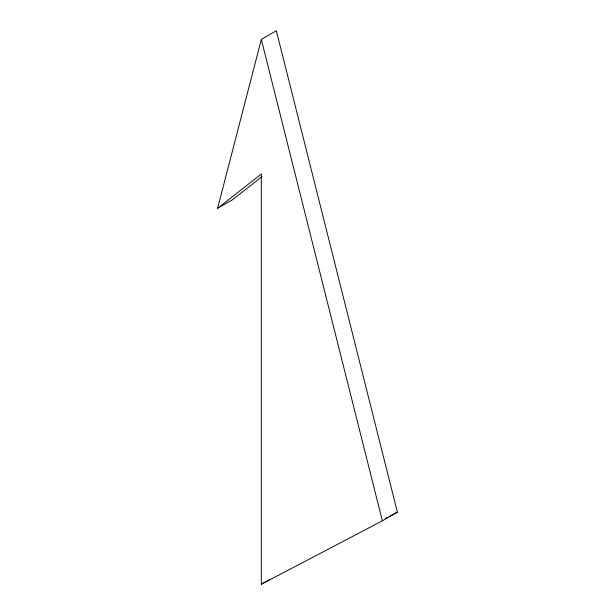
<?xml version="1.0" encoding="UTF-8"?>
<svg xmlns="http://www.w3.org/2000/svg" width="615" height="615" viewBox="0 0 615 615"><rect width="100%" height="100%" fill="white"/><g stroke="black" fill="none" stroke-linecap="round" stroke-linejoin="round"><path stroke-width="0.92" d="M217.61 208.308L261.321 39.422L276.343 30.75L397.39 512.164L382.361 520.836L261.321 584.25L261.321 174.014L217.61 208.308L232.639 199.637L262.028 176.574M261.321 584.25L269.232 579.684M385.536 518.368L387.227 517.484M388.918 516.6L397.39 512.164M261.321 39.422L382.361 520.836"/></g></svg>
